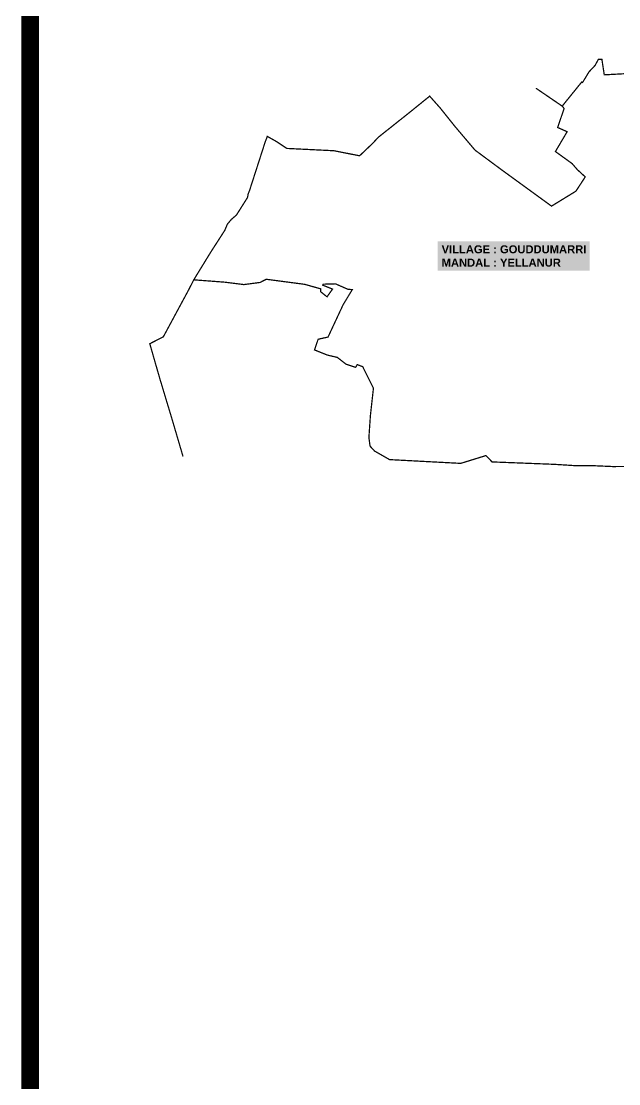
# Model space of a CAD drawing. Header units: inches. Extents: x 174104 to 230935, y 1583276 to 1631460.
# Drawn here: x 174104 to 177463, y 1611636 to 1617611 of the extents above; entities that cross this region are included whole.
import ezdxf

# ---------------------------------------------------------------- set-up
doc = ezdxf.new("R2010")
doc.units = ezdxf.units.IN
doc.header["$LTSCALE"] = 15
doc.header["$MEASUREMENT"] = 0
doc.linetypes.add('HIDDEN2', pattern=[0.1875, 0.125, -0.0625])
for name, color, linetype in [('TEXT', 1, 'Continuous'), ('text2', 7, 'Continuous'), ('VILLAGE BOUNDRY', 5, 'Continuous')]:
    doc.layers.add(name, color=color, linetype=linetype)
doc.styles.get("Standard").update_dxf_attribs({"font": 'arial.ttf'})

msp = doc.modelspace()

# ---------------------------------------------------------------- linework, layer by layer
at = {"layer": 'text2', "const_width": 100}
msp.add_lwpolyline([(174153.83452, 1631410.23269), (230884.84018, 1631410.23269), (230884.84018, 1583325.91205), (174153.83452, 1583325.91205)], close=True, dxfattribs=at)
at = {"layer": 'VILLAGE BOUNDRY', "linetype": 'HIDDEN2', "ltscale": 20, "const_width": 7}
for points in [[(175013.2072, 1615163.21516), (174952.13006, 1615370.75712), (174882.91819, 1615600.4454), (174826.35725, 1615797.08346), (174902.62665, 1615836.40378), (175045.39128, 1616101.26177), (175073.57206, 1616156.54425), (175169.24282, 1616312.48651), (175247.81823, 1616434.45329), (175262.52562, 1616469.33153), (175284.23186, 1616495.58186), (175313.51447, 1616520.78099), (175375.65349, 1616619.17236), (175379.48892, 1616639.56114), (175387.78293, 1616660.77795), (175476.56761, 1616936.2803), (175481.15936, 1616947.16949), (175486.78829, 1616963.22258), (175486.78829, 1616963.22258), (175539.70361, 1616933.47834), (175596.5092, 1616895.42081), (175863.06237, 1616882.34298), (176005.8049, 1616853.87293), (176077.14065, 1616921.81363), (176111.98417, 1616958.82273), (176288.41448, 1617099.19981), (176399.77837, 1617189.31804), (176459.90254, 1617121.57614), (176539.1513, 1617022.30219), (176654.7285, 1616885.83431), (176805.00853, 1616774.54044), (177084.83359, 1616570.98923), (177221.90679, 1616655.04896), (177274.31775, 1616735.17967), (177229.31357, 1616776.77772), (177200.15687, 1616810.46484), (177106.67541, 1616877.8555), (177172.51364, 1616989.31354), (177119.08335, 1617013.22512), (177155.73659, 1617120.08655), (177144.79973, 1617133.19276), (176997.29398, 1617233.87545), (177144.79973, 1617133.19276), (177254.16083, 1617268.41401), (177259.39859, 1617266.34693), (177295.25005, 1617325.551), (177329.50611, 1617362.04717), (177348.22371, 1617396.65367), (177368.02459, 1617396.02093), (177381.3194, 1617309.25006), (177552.51313, 1617318.54716)], [(177511.01192, 1615107.24066), (177431.04247, 1615106.44953), (177324.33868, 1615111.19195), (177225.09505, 1615111.13317), (177103.09771, 1615118.92412), (177066.43037, 1615120.36326), (176750.52573, 1615132.65339), (176716.20641, 1615168.36782), (176574.23995, 1615124.40303), (176174.30978, 1615145.63301), (176088.95507, 1615194.50165), (176086.06445, 1615198.36406), (176064.59705, 1615221.30055), (176058.19114, 1615269.617), (176066.61764, 1615394.15444), (176083.56784, 1615546.79754), (176023.49867, 1615668.13244), (175992.56214, 1615679.8521), (175983.8715, 1615664.435), (175929.45856, 1615682.1235), (175880.83256, 1615720.28609), (175824.94237, 1615733.287), (175752.31166, 1615762.52201), (175772.91663, 1615822.50005), (175828.31691, 1615834.63628), (175912.91573, 1616015.72612), (175964.4271, 1616101.30623), (175939.28416, 1616103.69821), (175870.50912, 1616133.88891), (175800.92494, 1616132.04123), (175798.61398, 1616126.66902), (175853.83585, 1616104.48706), (175822.84835, 1616061.1205), (175787.24127, 1616089.36897), (175786.72119, 1616105.95978), (175697.67569, 1616131.10925), (175481.12726, 1616159.69901), (175445.96917, 1616141.69183), (175355.06711, 1616129.76397), (175250.20305, 1616143.11893), (175073.57206, 1616156.54425)]]:
    msp.add_lwpolyline(points, dxfattribs=at)

# ---------------------------------------------------------------- texts
at = {"layer": 'TEXT', "insert": (176466.91344, 1616350.77699), "char_height": 45, "width": 810.0816508, "attachment_point": 1, "bg_fill": 1, "box_fill_scale": 1.5, "bg_fill_color": 50, "bg_fill_transparency": 0}
msp.add_mtext('{\\fArial|b1|i0|c0|p34;\\C5;VILLAGE : GOUDDUMARRI\\PMANDAL : YELLANUR }', dxfattribs=at)

doc.saveas('drawing.dxf')
